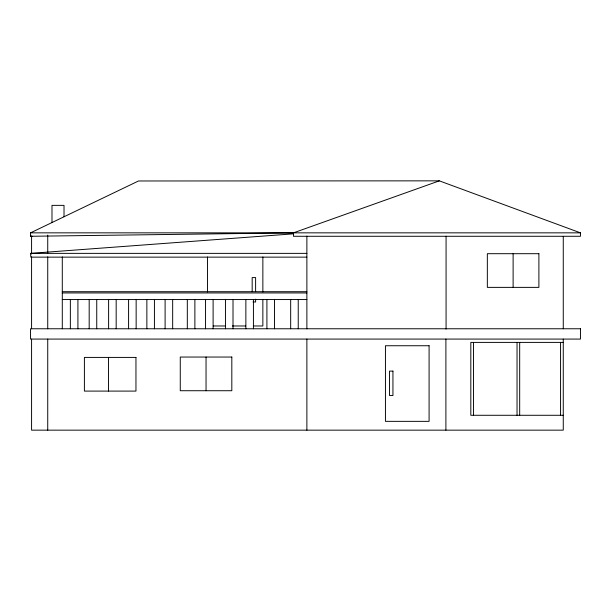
<?xml version="1.0" encoding="UTF-8"?>
<svg xmlns="http://www.w3.org/2000/svg" width="611" height="611" viewBox="0 0 611 611"><rect width="100%" height="100%" fill="white"/><g stroke="black" fill="none" stroke-linecap="round" stroke-linejoin="round"><path stroke-width="0.92" d="M32.459 236.281L30.55 236.281L30.55 232.844L138.506 180.978L439.332 180.848L580.45 232.844L580.45 236.281L293.471 236.281L293.471 232.844L439.332 180.848M306.875 257.139L30.833 257.139L30.55 253.366L293.586 233.83M30.55 236.281L293.471 232.844M274.484 232.531L293.54 232.531M30.55 232.844L580.45 232.844M30.55 253.366L306.875 253.366M62.291 291.707L306.875 291.707M62.291 292.952L306.875 292.952M62.291 299.55L306.875 299.55M253.038 301.987L255.612 301.987L255.612 299.176M213.254 325.976L225.658 325.976M232.333 325.976L245.691 325.976M253.321 325.976L262.86 325.976L262.86 299.512M563.266 342.397L470.814 342.397L470.814 415.281L563.266 415.281M563.266 236.342L563.266 328.764M563.266 339.074L563.266 430.152L31.581 430.152L31.581 339.189M560.57 342.397L560.57 415.281M519.686 342.397L519.686 415.281M517.036 342.397L517.036 415.281M513.118 253.695L513.118 287.376M473.472 342.397L473.472 415.281M446.068 236.182L446.068 329.13M445.9 339.074L445.9 430.152M306.875 236.136L306.875 328.886M306.875 339.074L306.875 430.152M298.237 299.55L298.237 328.764M290.676 299.55L290.676 328.764M274.476 299.55L274.476 328.764M266.915 299.55L266.915 328.764M262.86 256.979L262.86 291.951M255.612 291.668L255.612 277.585L252.175 277.585L252.175 291.668M253.428 299.55L253.428 328.764M245.866 299.55L245.866 328.764M233.012 299.55L233.012 328.764M225.451 299.55L225.451 328.764M213.109 299.55L213.109 328.764M207.526 256.979L207.526 291.951M206.044 357.045L206.044 390.727M205.548 299.55L205.548 328.764M194.878 299.55L194.878 328.764M187.317 299.55L187.317 328.764M172.669 299.55L172.669 328.764M165.107 299.55L165.107 328.764M154.423 299.55L154.423 328.764M146.861 299.55L146.861 328.764M136.146 299.55L136.146 328.764M128.585 299.55L128.585 328.764M116.174 299.55L116.174 328.764M108.613 299.55L108.613 328.764M108.529 357.412L108.529 391.093M96.744 299.55L96.744 328.764M89.183 299.55L89.183 328.764M77.918 299.55L77.918 328.764M70.357 299.55L70.357 328.764M64.018 216.768L64.018 205.365L51.988 205.365L51.988 222.549M62.291 256.918L62.291 328.764M47.734 235.113L47.734 253.084M47.734 256.872L47.734 328.764M47.734 339.074L47.734 430.152M31.581 236.06L31.581 254.031M31.581 256.872L31.581 328.764M538.894 253.695L487.341 253.695L487.341 287.376L538.894 287.376L538.894 253.695M580.45 328.764L30.55 328.764L30.55 339.074L580.45 339.074L580.45 328.764M429.09 345.742L385.442 345.742L385.442 421.353L429.09 421.353L429.09 345.742M231.821 357.045L180.268 357.045L180.268 390.727L231.821 390.727L231.821 357.045M135.955 357.412L84.402 357.412L84.402 391.093L135.955 391.093L135.955 357.412M392.942 371.114L389.505 371.114L389.505 395.516L392.942 395.516L392.942 371.114"/></g></svg>
